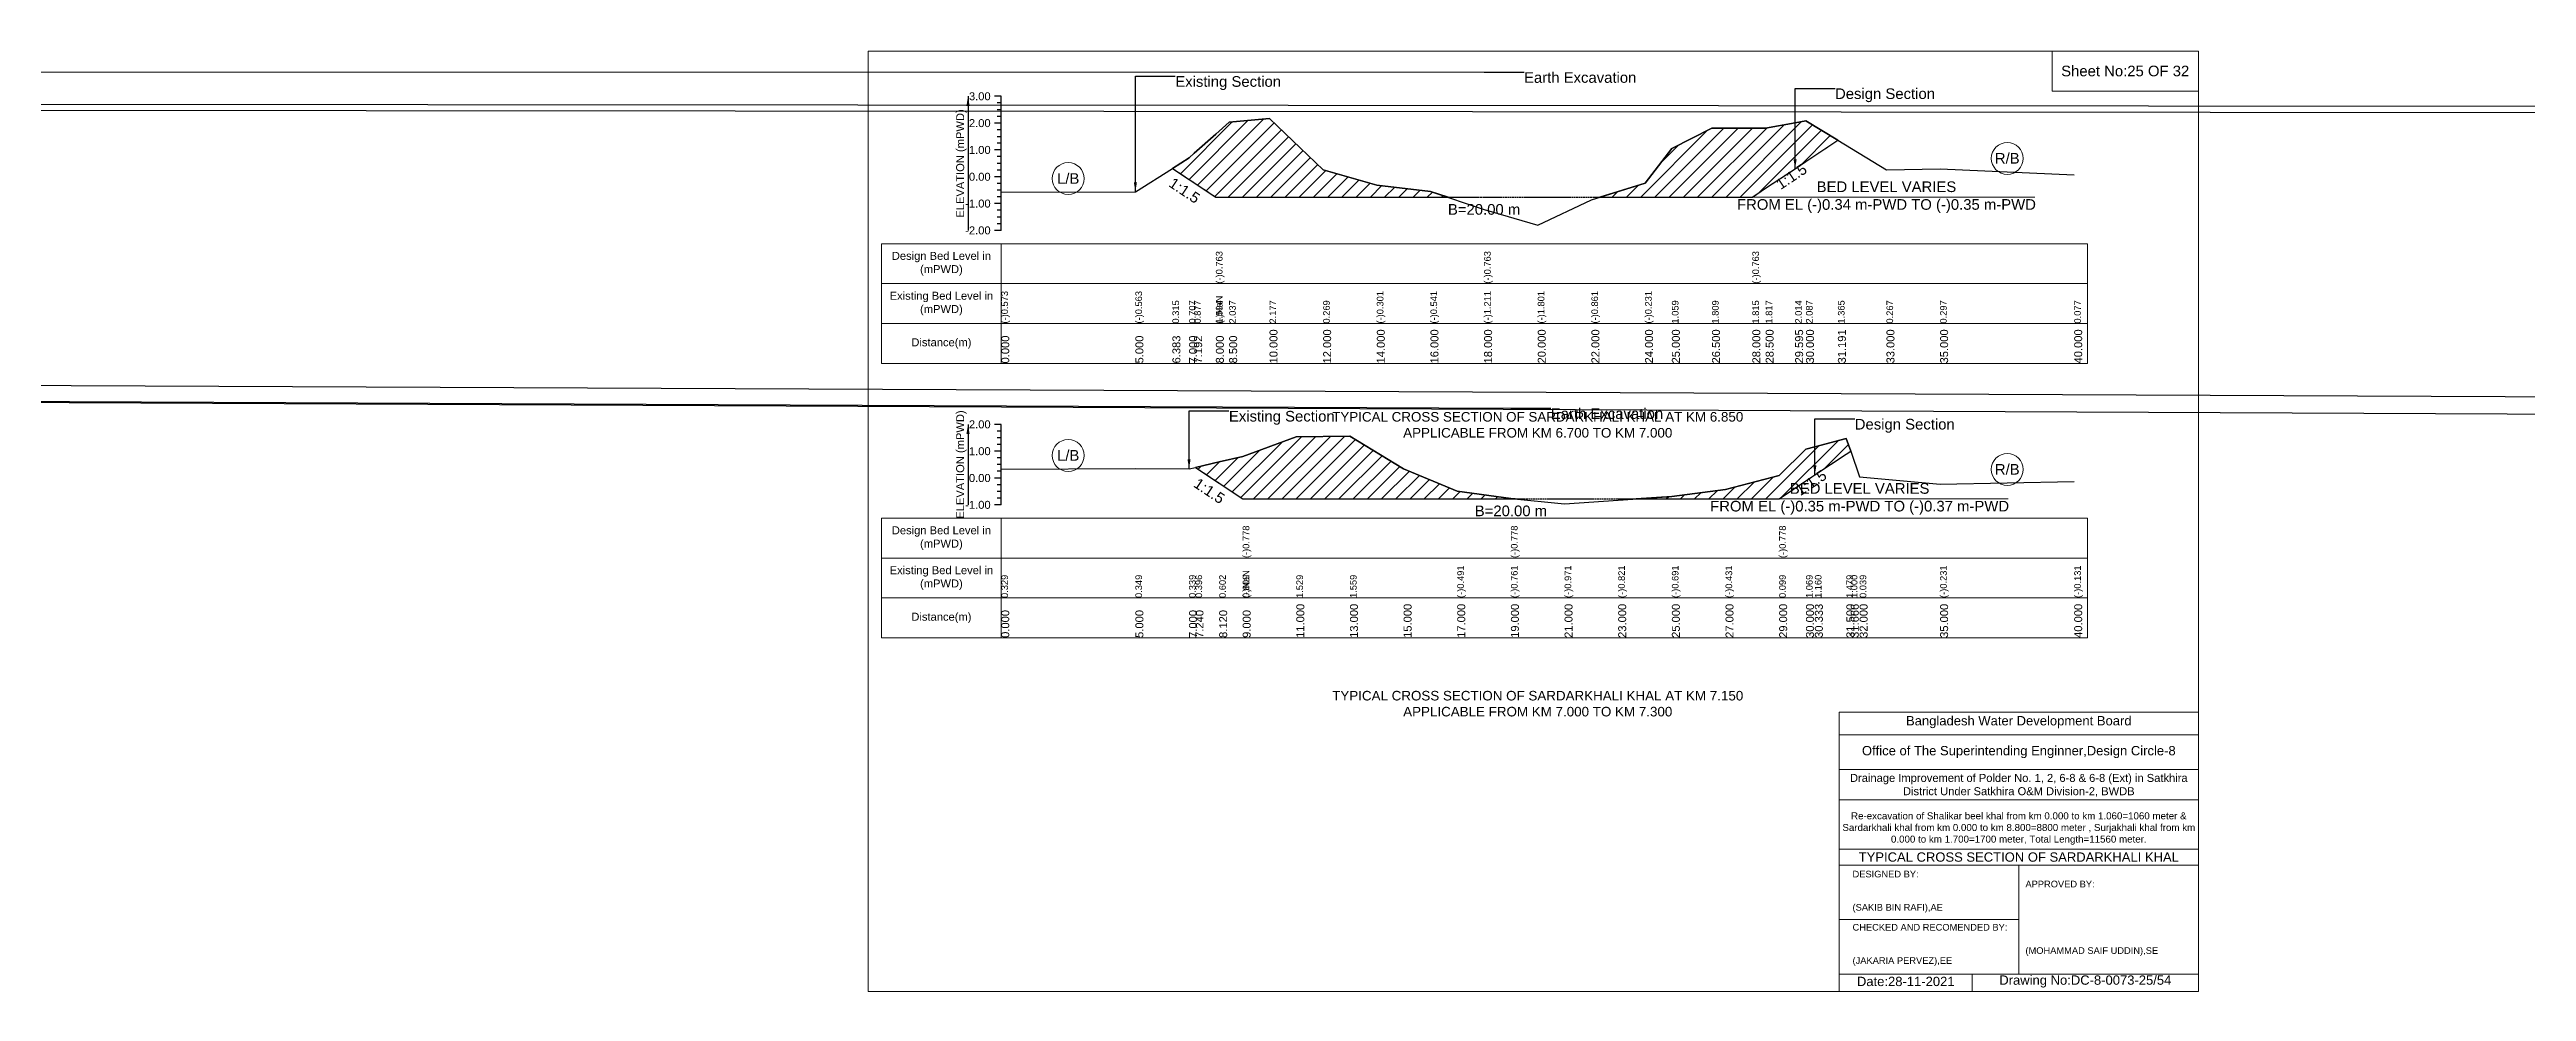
# Model space of a CAD drawing. Header units: inches. Extents: x 0 to 416000, y -4242 to 7.
# Drawn here: x 336307 to 347480, y -4242 to 7 of the extents above; entities that cross this region are included whole.
import ezdxf

# ---------------------------------------------------------------- set-up
doc = ezdxf.new("R2010")
doc.units = ezdxf.units.IN
doc.header["$LTSCALE"] = 7
doc.header["$MEASUREMENT"] = 0
doc.linetypes.add('DASHED', pattern=[0.75, 0.5, -0.25])
for name, color, linetype, lineweight in [('Cross section Data Border', 7, 'Continuous', 9), ('Cross Section Labels', 7, 'Continuous', 9), ('Design_Bed_Level for Xsection', 7, 'DASHED', 25), ('Existing_Bed_Level for Xsection', 7, 'Continuous', 25), ('Long Section Labels', 7, 'Continuous', 9)]:
    doc.layers.add(name, color=color, linetype=linetype, lineweight=lineweight)
doc.styles.get("Standard").update_dxf_attribs({"font": 'arial.ttf'})
doc.dimstyles.get("Standard").update_dxf_attribs({"dimtxt": 0.18, "dimasz": 0.18, "dimexe": 0.18, "dimexo": 0.0625, "dimgap": 0.09, "dimtad": 0, "dimtih": 1, "dimtoh": 1, "dimdec": 4, "dimzin": 0, "dimdsep": 46, "dimtxsty": 'Standard', "dimcen": 0.09, "dimadec": 0, "dimazin": 0, "dimtfac": 1, "dimtdec": 4, "dimtofl": 0, "dimtmove": 0, "dimatfit": 3, "dimfxl": 1, "dimtolj": 1, "dimtzin": 0, "dimarcsym": 0})

msp = doc.modelspace()

# ---------------------------------------------------------------- hatches: boundary and pattern name
at = {"layer": 'Existing_Bed_Level for Xsection'}
h = msp.add_hatch(dxfattribs=at)
h.set_pattern_fill('ANSI31', color=256, scale=363, style=0)
h.paths.add_polyline_path([(341372, -529), (341447, -579), (341470, -594), (341568, -659), (341628, -659), (341810, -659), (342052, -659), (342294, -659), (342536, -659), (342616, -659), (342536, -633), (342294, -604), (342052, -535), (341810, -304), (341628, -321), (341568, -374), (341470, -461), (341447, -482)])
h = msp.add_hatch(dxfattribs=at)
h.set_pattern_fill('ANSI31', color=256, scale=363, style=0)
h.paths.add_polyline_path([(343300, -659), (343504, -659), (343625, -659), (343806, -659), (343988, -659), (344048, -619), (344181, -531), (344230, -498), (344374, -402), (344230, -315), (344181, -323), (344048, -347), (343988, -347), (343806, -348), (343625, -439), (343504, -595)])
h = msp.add_hatch(dxfattribs=at)
h.set_pattern_fill('ANSI31', color=256, scale=363, style=0)
h.paths.add_polyline_path([(341476, -1878), (341583, -1949), (341689, -2020), (341931, -2020), (342173, -2020), (342415, -2020), (342657, -2020), (342899, -2020), (342918, -2020), (342899, -2018), (342657, -1985), (342415, -1884), (342173, -1737), (341931, -1740), (341689, -1828), (341583, -1853)])
h = msp.add_hatch(dxfattribs=at)
h.set_pattern_fill('ANSI31', color=256, scale=363, style=0)
h.paths.add_polyline_path([(343464, -2020), (343625, -2020), (343867, -2020), (344109, -2020), (344230, -1939), (344270, -1912), (344412, -1818), (344432, -1805), (344412, -1747), (344270, -1785), (344230, -1796), (344109, -1914), (343867, -1978), (343625, -2009)])

# ---------------------------------------------------------------- linework, layer by layer
at = {"layer": 'Cross section Data Border'}
for points in [[(340000, 0), (346000, 0), (346000, -4242), (340000, -4242)], [(345340, 0), (346000, 0), (346000, -180), (345340, -180)], [(340060, -869), (345500, -869), (345500, -1409), (340060, -1409)], [(340060, -2107), (345500, -2107), (345500, -2647), (340060, -2647)]]:
    msp.add_lwpolyline(points, close=True, dxfattribs=at)
for points in [[(340600, -869), (340600, -1409)], [(340060, -1049), (345500, -1049)], [(340060, -1229), (345500, -1229)], [(340600, -2107), (340600, -2647)], [(340060, -2287), (345500, -2287)], [(340060, -2467), (345500, -2467)], [(344380, -4242), (344380, -2982), (346000, -2982)], [(344380, -3084), (346000, -3084)], [(344380, -3240), (346000, -3240)], [(344380, -3378), (346000, -3378)], [(344380, -3600), (346000, -3600)], [(344380, -3672), (346000, -3672)], [(345190, -3672), (345190, -4164)], [(344380, -3918), (345190, -3918)], [(344380, -4164), (346000, -4164)], [(344980, -4164), (344980, -4242)]]:
    msp.add_lwpolyline(points, dxfattribs=at)
at = {"layer": 'Cross Section Labels'}
for points in [[(343923, -659), (345263, -659)], [(343802, -2020), (345142, -2020)]]:
    msp.add_lwpolyline(points, dxfattribs=at)
for centre in [(345138, -484), (340902, -575), (340902, -1824), (345138, -1887)]:
    msp.add_circle(centre, 72, dxfattribs=at)
at = {"layer": 'Design_Bed_Level for Xsection'}
for points in [[(341372, -529), (341470, -594), (341568, -659), (342778, -659), (343988, -659), (344181, -531), (344374, -402)], [(341476, -1878), (341583, -1949), (341689, -2020), (342899, -2020), (344109, -2020), (344270, -1912), (344432, -1805)]]:
    msp.add_lwpolyline(points, dxfattribs=at)
at = {"layer": 'Existing_Bed_Level for Xsection'}
for points in [[(340600, -204), (340570, -204)], [(340600, -809), (340600, -688), (340600, -567), (340600, -446), (340600, -325), (340600, -204)], [(340600, -325), (340570, -325)], [(340600, -234), (340582, -234)], [(340600, -265), (340582, -265)], [(340600, -295), (340582, -295)], [(340600, -636), (341205, -635), (341372, -529), (341447, -482), (341470, -461), (341568, -374), (341568, -374), (341628, -321), (341810, -304), (342052, -535), (342294, -604), (342536, -633), (342778, -714), (342778, -714), (343020, -785), (343262, -671), (343504, -595), (343625, -439), (343806, -348), (343988, -347), (343988, -347), (344048, -347), (344181, -323), (344230, -315), (344374, -402), (344593, -535), (344835, -531), (345440, -558)], [(340600, -446), (340570, -446)], [(340600, -355), (340582, -355)], [(340600, -386), (340582, -386)], [(340600, -416), (340582, -416)], [(340600, -476), (340582, -476)], [(340600, -507), (340582, -507)], [(340600, -537), (340582, -537)], [(340600, -567), (340570, -567)], [(340600, -597), (340582, -597)], [(340600, -628), (340582, -628)], [(340600, -658), (340582, -658)], [(340600, -688), (340570, -688)], [(340600, -718), (340582, -718)], [(340600, -749), (340582, -749)], [(340600, -779), (340582, -779)], [(340600, -809), (340570, -809)], [(340600, -1684), (340570, -1684)], [(340600, -1714), (340582, -1714)], [(340600, -1744), (340582, -1744)], [(340600, -1774), (340582, -1774)], [(340600, -2047), (340600, -1926), (340600, -1805), (340600, -1684)], [(340600, -1886), (341205, -1883), (341447, -1884), (341476, -1878), (341583, -1853), (341689, -1828), (341689, -1828), (341931, -1740), (342173, -1737), (342415, -1884), (342657, -1985), (342899, -2018), (342899, -2018), (343141, -2043), (343383, -2025), (343625, -2009), (343867, -1978), (344109, -1914), (344109, -1914), (344230, -1796), (344270, -1785), (344412, -1747), (344432, -1805), (344472, -1921), (344835, -1953), (345440, -1941)], [(340600, -1805), (340570, -1805)], [(340600, -1835), (340582, -1835)], [(340600, -1865), (340582, -1865)], [(340600, -1895), (340582, -1895)], [(340600, -1926), (340570, -1926)], [(340600, -1956), (340582, -1956)], [(340600, -1986), (340582, -1986)], [(340600, -2047), (340570, -2047)], [(340600, -2016), (340582, -2016)]]:
    msp.add_lwpolyline(points, dxfattribs=at)
for points in [[(341372, -529), (341447, -579), (341470, -594), (341568, -659), (341568, -659), (341628, -659), (341810, -659), (342052, -659), (342294, -659), (342536, -659), (342616, -659), (342536, -633), (342294, -604), (342052, -535), (341810, -304), (341628, -321), (341568, -374), (341568, -374), (341470, -461), (341447, -482)], [(343300, -659), (343504, -659), (343625, -659), (343806, -659), (343988, -659), (343988, -659), (344048, -619), (344181, -531), (344230, -498), (344374, -402), (344230, -315), (344181, -323), (344048, -347), (343988, -347), (343988, -347), (343806, -348), (343625, -439), (343504, -595)], [(341476, -1878), (341583, -1949), (341689, -2020), (341689, -2020), (341931, -2020), (342173, -2020), (342415, -2020), (342657, -2020), (342899, -2020), (342899, -2020), (342918, -2020), (342899, -2018), (342899, -2018), (342657, -1985), (342415, -1884), (342173, -1737), (341931, -1740), (341689, -1828), (341689, -1828), (341583, -1853)], [(343464, -2020), (343625, -2020), (343867, -2020), (344109, -2020), (344109, -2020), (344230, -1939), (344270, -1912), (344412, -1818), (344432, -1805), (344412, -1747), (344270, -1785), (344230, -1796), (344109, -1914), (344109, -1914), (343867, -1978), (343625, -2009)]]:
    msp.add_lwpolyline(points, close=True, dxfattribs=at)

# ---------------------------------------------------------------- texts
at = {"layer": 'Cross section Data Border', "attachment_point": 5}
for s, insert, char_height in [('Sheet No:25 OF 32', (345670, -90), 48), ('Bangladesh Water Development Board', (345190, -3027), 42), ('Office of The Superintending Enginner,Design Circle-8', (345190, -3162), 42)]:
    msp.add_mtext(s, dxfattribs=dict(at, insert=insert, char_height=char_height))
at = {"layer": 'Cross section Data Border'}
for s, insert, char_height, width, attachment_point in [('Design Bed Level in (mPWD)', (340330, -959), 36, 480, 5), ('Existing Bed Level in (mPWD)', (340330, -1139), 36, 480, 5), ('Distance(m)', (340330, -1319), 36, 480, 5), ('Design Bed Level in (mPWD)', (340330, -2197), 36, 480, 5), ('Existing Bed Level in (mPWD)', (340330, -2377), 36, 480, 5), ('Distance(m)', (340330, -2557), 36, 480, 5), ('Drainage Improvement of Polder No. 1, 2, 6-8 & 6-8 (Ext) in Satkhira District Under Satkhira O&M Division-2, BWDB', (345190, -3312), 36, 1680, 5), ('Re-excavation of Shalikar beel khal from km 0.000 to km 1.060=1060 meter & Sardarkhali khal from km 0.000 to km 8.800=8800 meter , Surjakhali khal from km 0.000 to km 1.700=1700 meter, Total Length=11560 meter.', (345190, -3507), 31.468, 1620, 5), ('TYPICAL CROSS SECTION OF SARDARKHALI KHAL', (345190, -3636), 42, 1680, 5), ('DESIGNED BY:^J^J^J(SAKIB BIN RAFI),AE', (344440, -3792), 30, 840, 4), ('APPROVED BY:^J^J^J^J^J^J(MOHAMMAD SAIF UDDIN),SE', (345220, -3912), 30, 840, 4), ('CHECKED AND RECOMENDED BY:^J^J^J(JAKARIA PERVEZ),EE', (344440, -4032), 30, 840, 4), ('Date:28-11-2021', (344680, -4197), 42, 840, 5), ('Drawing No:DC-8-0073-25/54', (345490, -4197), 42, 1320, 5)]:
    msp.add_mtext(s, dxfattribs=dict(at, insert=insert, char_height=char_height, width=width, attachment_point=attachment_point))
at = {"layer": 'Cross Section Labels'}
for s, insert, char_height, attachment_point in [('Existing Section', (341385, -113), 48, 1), ('Earth Excavation', (342958, -95), 48, 1), ('Design Section', (344361, -168), 48, 1), ('L/B', (340902, -575), 48, 5), ('R/B', (345138, -484), 48, 5), ('BED LEVEL VARIES ^JFROM EL (-)0.34 m-PWD TO (-)0.35 m-PWD', (344593, -659), 48, 5), ('B=20.00 m', (342778, -690), 48, 2), ('Existing Section', (341627, -1623), 48, 1), ('TYPICAL CROSS SECTION OF SARDARKHALI KHAL AT KM 6.850^JAPPLICABLE FROM KM 6.700 TO KM 7.000', (343020, -1686), 43.2, 5), ('Earth Excavation', (343079, -1611), 48, 1), ('Design Section', (344450, -1659), 48, 1), ('L/B', (340902, -1824), 48, 5), ('R/B', (345138, -1887), 48, 5), ('BED LEVEL VARIES ^JFROM EL (-)0.35 m-PWD TO (-)0.37 m-PWD', (344472, -2020), 48, 5), ('B=20.00 m', (342899, -2050), 48, 2), ('TYPICAL CROSS SECTION OF SARDARKHALI KHAL AT KM 7.150^JAPPLICABLE FROM KM 7.000 TO KM 7.300', (343020, -2944), 43.2, 5)]:
    msp.add_mtext(s, dxfattribs=dict(at, insert=insert, char_height=char_height, attachment_point=attachment_point))
at = {"layer": 'Cross Section Labels', "char_height": 48, "attachment_point": 2}
for insert, rotation in [((344151, -546), 33.6901), ((341440, -609), 326.3099), ((344240, -1927), 33.6901), ((341552, -1964), 326.3099)]:
    msp.add_mtext('1:1.5', dxfattribs=dict(at, insert=insert, rotation=rotation))
at = {"layer": 'Existing_Bed_Level for Xsection', "char_height": 36, "attachment_point": 6}
for s, insert in [('3.00', (340552, -204)), ('2.00', (340552, -325)), ('1.00', (340552, -446)), ('0.00', (340552, -567)), ('-1.00', (340552, -688)), ('-2.00', (340552, -809)), ('2.00', (340552, -1684)), ('1.00', (340552, -1805)), ('0.00', (340552, -1926)), ('-1.00', (340552, -2047))]:
    msp.add_mtext(s, dxfattribs=dict(at, insert=insert))
at = {"layer": 'Existing_Bed_Level for Xsection', "char_height": 36, "attachment_point": 5, "rotation": 90}
for insert in [(340420, -507), (340420, -1865)]:
    msp.add_mtext('ELEVATION (mPWD)', dxfattribs=dict(at, insert=insert))
at = {"layer": 'Long Section Labels', "attachment_point": 1, "rotation": 90}
for s, insert, char_height in [('(-)0.763', (341568, -1049), 30), ('(-)0.763', (342778, -1049), 30), ('(-)0.763', (343988, -1049), 30), ('(-)0.573', (340600, -1229), 30), ('(-)0.563', (341205, -1229), 30), ('(-)NaN', (341568, -1229), 30), ('(-)NaN', (341568, -1229), 30), ('(-)NaN', (341568, -1229), 30), ('(-)0.301', (342294, -1229), 30), ('(-)0.541', (342536, -1229), 30), ('(-)1.211', (342778, -1229), 30), ('(-)1.211', (342778, -1229), 30), ('(-)1.801', (343020, -1229), 30), ('(-)0.861', (343262, -1229), 30), ('(-)0.231', (343504, -1229), 30), ('0.315', (341372, -1229), 30), ('0.707', (341447, -1229), 30), ('0.877', (341470, -1229), 30), ('1.594', (341568, -1229), 30), ('1.594', (341568, -1229), 30), ('2.037', (341628, -1229), 30), ('2.177', (341810, -1229), 30), ('0.269', (342052, -1229), 30), ('1.059', (343625, -1229), 30), ('1.809', (343806, -1229), 30), ('1.815', (343988, -1229), 30), ('1.815', (343988, -1229), 30), ('1.817', (344048, -1229), 30), ('2.014', (344181, -1229), 30), ('2.087', (344230, -1229), 30), ('1.365', (344374, -1229), 30), ('0.267', (344593, -1229), 30), ('0.297', (344835, -1229), 30), ('0.077', (345440, -1229), 30), ('0.000', (340600, -1409), 36), ('5.000', (341205, -1409), 36), ('6.383', (341372, -1409), 36), ('7.000', (341447, -1409), 36), ('7.192', (341470, -1409), 36), ('8.000', (341568, -1409), 36), ('8.000', (341568, -1409), 36), ('8.000', (341568, -1409), 36), ('8.500', (341628, -1409), 36), ('10.000', (341810, -1409), 36), ('12.000', (342052, -1409), 36), ('14.000', (342294, -1409), 36), ('16.000', (342536, -1409), 36), ('18.000', (342778, -1409), 36), ('18.000', (342778, -1409), 36), ('18.000', (342778, -1409), 36), ('20.000', (343020, -1409), 36), ('22.000', (343262, -1409), 36), ('24.000', (343504, -1409), 36), ('25.000', (343625, -1409), 36), ('26.500', (343806, -1409), 36), ('28.000', (343988, -1409), 36), ('28.000', (343988, -1409), 36), ('28.000', (343988, -1409), 36), ('28.500', (344048, -1409), 36), ('29.595', (344181, -1409), 36), ('30.000', (344230, -1409), 36), ('31.191', (344374, -1409), 36), ('33.000', (344593, -1409), 36), ('35.000', (344835, -1409), 36), ('40.000', (345440, -1409), 36), ('(-)0.778', (341689, -2287), 30), ('(-)0.778', (342899, -2287), 30), ('(-)0.778', (344109, -2287), 30), ('(-)NaN', (341689, -2467), 30), ('(-)NaN', (341689, -2467), 30), ('(-)NaN', (341689, -2467), 30), ('(-)0.491', (342657, -2467), 30), ('(-)0.761', (342899, -2467), 30), ('(-)0.761', (342899, -2467), 30), ('(-)0.971', (343141, -2467), 30), ('(-)0.821', (343383, -2467), 30), ('(-)0.691', (343625, -2467), 30), ('(-)0.431', (343867, -2467), 30), ('(-)0.231', (344835, -2467), 30), ('(-)0.131', (345440, -2467), 30), ('0.329', (340600, -2467), 30), ('0.349', (341205, -2467), 30), ('0.339', (341447, -2467), 30), ('0.339', (341447, -2467), 30), ('0.396', (341476, -2467), 30), ('0.602', (341583, -2467), 30), ('0.809', (341689, -2467), 30), ('0.809', (341689, -2467), 30), ('1.529', (341931, -2467), 30), ('1.559', (342173, -2467), 30), ('0.099', (344109, -2467), 30), ('0.099', (344109, -2467), 30), ('1.069', (344230, -2467), 30), ('1.160', (344270, -2467), 30), ('1.479', (344412, -2467), 30), ('1.000', (344432, -2467), 30), ('0.039', (344472, -2467), 30), ('0.000', (340600, -2647), 36), ('5.000', (341205, -2647), 36), ('7.000', (341447, -2647), 36), ('7.240', (341476, -2647), 36), ('8.120', (341583, -2647), 36), ('9.000', (341689, -2647), 36), ('9.000', (341689, -2647), 36), ('9.000', (341689, -2647), 36), ('11.000', (341931, -2647), 36), ('13.000', (342173, -2647), 36), ('15.000', (342415, -2647), 36), ('17.000', (342657, -2647), 36), ('19.000', (342899, -2647), 36), ('19.000', (342899, -2647), 36), ('19.000', (342899, -2647), 36), ('21.000', (343141, -2647), 36), ('23.000', (343383, -2647), 36), ('25.000', (343625, -2647), 36), ('27.000', (343867, -2647), 36), ('29.000', (344109, -2647), 36), ('29.000', (344109, -2647), 36), ('29.000', (344109, -2647), 36), ('30.000', (344230, -2647), 36), ('30.333', (344270, -2647), 36), ('31.500', (344412, -2647), 36), ('31.666', (344432, -2647), 36), ('32.000', (344472, -2647), 36), ('35.000', (344835, -2647), 36), ('40.000', (345440, -2647), 36)]:
    msp.add_mtext(s, dxfattribs=dict(at, insert=insert, char_height=char_height))

# ---------------------------------------------------------------- leaders
at = {"layer": 'Cross Section Labels', "annotation_type": 0, "has_hookline": 1, "hookline_direction": 0}
for points, text_width in [([(0, 0), (342778, -95), (342958, -95)], 497), ([(0, 0), (342899, -1611), (343079, -1611)], 497), ([(0, 0), (372584, -1671), (372764, -1671)], 497), ([(0, 0), (383141, -273), (383321, -273)], 497), ([(0, 0), (382536, -1802), (382716, -1802)], 497), ([(0, 0), (392544, -312), (392724, -312)], 497), ([(0, 0), (402652, -287), (402832, -287)], 497), ([(341205, -635), (341205, -113), (341385, -113)], 467), ([(344181, -531), (344181, -168), (344361, -168)], 441), ([(341447, -1884), (341447, -1623), (341627, -1623)], 467), ([(344270, -1912), (344270, -1659), (344450, -1659)], 441)]:
    msp.add_leader(points, dimstyle='Standard', override={"dimasz": 43.2}, dxfattribs=dict(at, text_width=text_width))
at = {"layer": 'Existing_Bed_Level for Xsection'}
for points in [[(340450, -204), (340450, -809)], [(340450, -1684), (340450, -2047)]]:
    msp.add_leader(points, dimstyle='Standard', override={"dimasz": 43.2}, dxfattribs=at)

doc.saveas('drawing.dxf')
